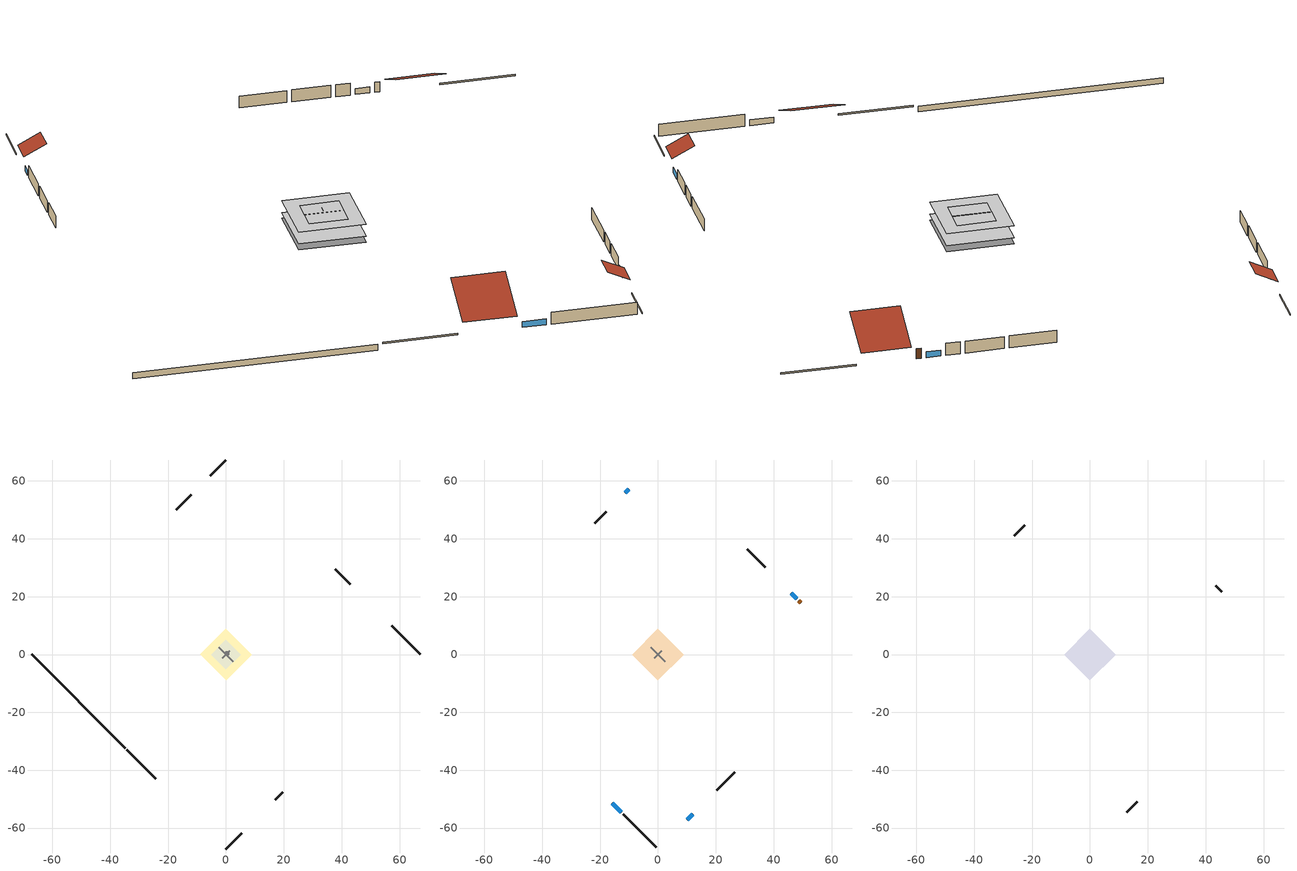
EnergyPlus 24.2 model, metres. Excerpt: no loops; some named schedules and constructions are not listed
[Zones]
crawlspace - vented
 floor foundation (Slab2 construction): -8.88,0 0,8.88 8.88,0 0,-8.88 z-0.91
 wall outside (RimJoist1 construction): -34.26,-32.99 -24.32,-42.92 z0.3:0.61
 wall outside (RimJoist2 construction): 0,67.24 -5.52,61.72 z0.3:0.61
 wall outside (RimJoist3 construction): 67.24,0 57.31,9.94 z0.3:0.61
 wall outside (RimJoist4 construction): 0,-67.24 5.52,-61.72 z0.3:0.61
 wall foundation (FoundationWall1 construction): -67.24,0 -34.91,-32.33 z-0.91:0.3
furnace airloop ret air zone
 floor adiabatic (AdiabaticConst): 0,0 0,1 1,1 1,0 z0
 wall adiabatic (AdiabaticConst): 0,1 0,0 1,0 1,1 0,1 z0:1
 ceiling adiabatic (AdiabaticConst): 1,0 1,1 0,1 0,0 z1
garage
 floor foundation (Slab1 construction): -5.17,0 0,5.17 5.17,0 0,-5.17 z0
 wall outside (Wall1 construction): -12.03,55.22 -17.2,50.04 z0.3:2.74
 wall outside (Wall12 construction): 17.02,-50.22 19.61,-47.64 z0.3:2.74
 wall outside (Wall2 construction): 42.89,24.35 37.72,29.52 z0.3:2.74
 wall to conditioned space (Wall5 construction Reversed): -2.59,2.59 2.59,-2.59 z0.3:2.74
 wall to conditioned space (Wall6 construction Reversed): -1.29,-1.29 1.29,1.29 z0.3:2.74
conditioned space
 floor to crawlspace - vented (Floor2 construction): -8.88,0 0,8.88 8.88,0 0,-8.88 z0.3
 wall outside (AdiabaticWallConstruction 1): 49.35,17.89 48.71,18.54 z0.3:2.34
 wall outside (AdiabaticWallConstruction): -15.83,-51.42 -12.65,-54.59 / 48.05,19.19 46.15,21.09 z0.3:1.49; -10.18,57.06 -11.37,55.87 z0.3:1.43; 10.18,-57.06 11.99,-55.25 z0.3:1.46
 wall outside (Wall3 construction): -12,-55.25 -0.66,-66.59 z0.3:2.74
 wall outside (Wall4 construction): -17.86,49.39 -21.88,45.36 z0.3:2.74
 wall outside (Wall7 construction): 37.06,30.18 30.82,36.42 z0.3:2.74
 wall outside (Wall8 construction): 20.26,-46.98 26.56,-40.68 z0.3:2.74
 window (WindowConstruction): -15.83,-51.42 -12.65,-54.59 z0.3:1.49
 window (WindowConstruction 1): -10.18,57.06 -11.37,55.87 z0.3:1.43
 window (WindowConstruction 2): 48.05,19.19 46.15,21.09 z0.3:1.49
 window (WindowConstruction 3): 10.18,-57.06 11.99,-55.25 z0.3:1.46
 door (Door): 49.35,17.89 48.71,18.54 z0.3:2.34
attic - vented
 floor to garage (Floor1 construction): -5.17,0 0,5.17 5.17,0 0,-5.17 z2.74
 floor to conditioned space (Floor3 construction Reversed): -8.88,0 0,8.88 8.88,0 0,-8.88 z2.74
 wall outside (Wall10 construction): 12.65,-54.6 16.36,-50.88 z0.3:2.74
 wall outside (Wall11 construction): 45.49,21.75 43.55,23.69 z0.3:2.74
 wall outside (Wall9 construction): -22.53,44.71 -26.25,40.99 z0.3:2.74
 roof outside (Roof1 construction): -16.48,-50.76,2.74 -10.06,-44.34,7.29 -17.24,-37.16,7.29 -23.66,-43.58,2.74
 roof outside (Roof2 construction): -9.52,57.72,2.74 -6.53,54.72,4.86 -3.18,58.07,4.86 -6.17,61.07,2.74
 roof outside (Roof3 construction): 9.52,-57.72,2.74 6.53,-54.72,4.86 3.18,-58.07,4.86 6.17,-61.07,2.74
 roof outside (Roof4 construction): 50.01,17.23,2.74 44.07,11.29,6.94 50.71,4.65,6.94 56.65,10.59,2.74
[Material] Roughness=Rough; Thermal Absorptance=0.9
Name | Thickness {m} | Conductivity {W/m-K} | Density {kg/m3} | Specific Heat {J/kg-K} | Solar Absorptance | Visible Absorptance
ceiling loosefill ins | 0.254 | 0.0480833 | 16.02 | 1046.75 | 0.7 | 0.7
ceiling stud and cavity 1 | 0.1397 | 0.104117 | 65.682 | 1177.47 | 0.7 | 0.7
floor covering | 0.0127 | 0.0433444 | 54.468 | 1339.84 | 0.6 | 0.6
floor rigid ins | 0.051816 | 0.029427 | 32.04 | 1214.23 | 0.7 | 0.7
floor stud and cavity | 0.1397 | 0.0972396 | 92.3553 | 1139.71 | 0.7 | 0.7
gypsum board | 0.0127 | 0.160291 | 801 | 837.4 | 0.6 | 0.6
osb sheathing 0.5 in. 2; osb sheathing 0.5 in. 3 | 0.0127 | 0.115458 | 512.64 | 1214.23 | 0.7 | 0.7
osb sheathing 0.75 in. | 0.01905 | 0.115458 | 512.64 | 1214.23 | 0.7 | 0.7
wall stud and cavity 2 | 0.1397 | 0.0937203 | 139.0536 | 1170.24 | 0.7 | 0.7
[Construction]
Floor2 construction Reversed: floor covering, osb sheathing 0.75 in., floor rigid ins, floor stud and cavity
Floor3 construction: ceiling loosefill ins, ceiling stud and cavity 1, gypsum board
Wall5 construction: osb sheathing 0.5 in. 2, wall stud and cavity 2, gypsum board
Wall6 construction: osb sheathing 0.5 in. 3, wall stud and cavity 2, gypsum board
[EnergyManagementSystem:Subroutine]
furnace_airloop_0_duct_subroutine: Set AH_MFR = furnace_airloop_AH_MFR / 1; If AH_MFR > 0; Set AH_Tout = furnace_airloop_AH_Tout; Set AH_Wout = furnace_airloop_AH_Wout; Set RA_T = furnace_airloop_RA_T; Set RA_W = furnace_airloop_Ra_W; Set Fan_RTF = furnace_airloop_Fan_RTF; Set DZ_T = furnace_airloop_0_DZ_T; Set DZ_W = furnace_airloop_0_DZ_W; Set AH_VFR = furnace_airloop_AH_VFR / 1; Set h_SA = (@HFnTdbW AH_Tout AH_Wout); Set h_RA = (@HFnTdbW RA_T RA_W); Set h_fg = (@HfgAirFnWTdb AH_Wout AH_Tout); Set h_DZ = (@HFnTdbW DZ_T DZ_W); Set air_cp = 1006.0; Set f_sup = 0.067; Set f_ret = 0.033; Set sup_lk_mfr = f_sup * AH_MFR; Set ret_lk_mfr = f_ret * AH_MFR; Set SupTotLkToCond = sup_lk_mfr*(h_RA - h_SA); Set SupLatLkToCond = sup_lk_mfr*h_fg*(RA_W-AH_Wout); Set SupSensLkToCond = SupTotLkToCond-SupLatLkToCond; Set supply_ua = 42.206; Set eTm = 0-((Fan_RTF/(AH_MFR*air_cp))*supply_ua); Set t_sup = DZ_T+((AH_Tout-DZ_T)*(@Exp eTm)); Set SupCondToCond = AH_MFR*air_cp*(t_sup-AH_Tout); Set SupCondToDZ = 0-SupCondToCond; Set return_ua = 6.398; Set eTm = 0-((Fan_RTF/(AH_MFR*air_cp))*return_ua); Set t_ret = DZ_T+((RA_T-DZ_T)*(@Exp eTm)); Set RetCondToRP = AH_MFR*air_cp*(t_ret-RA_T); Set RetCondToDZ = 0-RetCondToRP; Set RetLatLkToRP = 0; Set RetSensLkToRP = ret_lk_mfr*air_cp*(DZ_T-RA_T); Set SupTotLkToDZ = sup_lk_mfr*(h_SA-h_DZ); Set SupLatLkToDZ = sup_lk_mfr*h_fg*(AH_Wout-DZ_W); Set SupSensLkToDZ = SupTotLkToDZ-SupLatLkToDZ; Set FracOutsideToCond = 1.0; Set FracOutsideToDZ = 0.0; Set FracCondToOutside = 0.0; Set FracDZToOutside = 1.0; Set FracDZToCond = 0.0; Set FracCondToDZ = 0.0; Set lk_imbal_vfr = @ABS(f_sup - f_ret) * AH_VFR; Set ImbalLkCondToDZ = lk_imbal_vfr * FracCondToDZ; Set ImbalLkDZToCond = lk_imbal_vfr * FracDZToCond; Set ImbalLkOutsideToCond = lk_imbal_vfr * FracOutsideToCond; Set ImbalLkOutsideToDZ = lk_imbal_vfr * FracOutsideToDZ; Set ImbalLkCondToOutside = lk_imbal_vfr * FracCondToOutside; Set ImbalLkDZToOutside = lk_imbal_vfr * FracDZToOutside; Else; Set SupLatLkToCond = 0; Set SupSensLkToCond = 0; Set SupCondToCond = 0; Set RetCondToRP = 0; Set RetLatLkToRP = 0; Set RetSensLkToRP = 0; Set RetCondToDZ = 0; Set SupCondToDZ = 0; Set SupLatLkToDZ = 0; Set SupSensLkToDZ = 0; Set ImbalLkCondToDZ = 0; Set ImbalLkDZToCond = 0; Set ImbalLkOutsideToCond = 0; Set ImbalLkOutsideToDZ = 0; Set ImbalLkCondToOutside = 0; Set ImbalLkDZToOutside = 0; EndIf; Set furnace_airloop_0_SupLatLkToCond = SupLatLkToCond; Set furnace_airloop_0_SupSensLkToCond = SupSensLkToCond; Set furnace_airloop_0_SupCondToLv = SupCondToCond; Set furnace_airloop_0_RetCondToRP = RetCondToRP; Set furnace_airloop_0_RetLatLkToRP = RetLatLkToRP; Set furnace_airloop_0_RetSensLkToRP = RetSensLkToRP; Set furnace_airloop_0_RetCondToDZ = RetCondToDZ; Set furnace_airloop_0_SupCondToDZ = SupCondToDZ; Set furnace_airloop_0_SupLatLkToDZ = SupLatLkToDZ; Set furnace_airloop_0_SupSensLkToDZ = SupSensLkToDZ; Set furnace_airloop_0_ZoneMixCondToDZ = ImbalLkCondToDZ; Set furnace_airloop_0_ZoneMixDZToCond = ImbalLkDZToCond; Set furnace_airloop_0_DuctImbalLkSupFanEquivCond = ImbalLkCondToOutside; Set furnace_airloop_0_DuctImbalLkExhFanEquivCond = ImbalLkOutsideToCond; Set furnace_airloop_0_DuctImbalLkSupFanEquivDZ = ImbalLkDZToOutside; Set furnace_airloop_0_DuctImbalLkExhFanEquivDZ = ImbalLkOutsideToDZ
[EnergyManagementSystem:ProgramCallingManager]
total_airflows_program_calling_manager: EndOfZoneTimestepAfterZoneReporting; total_airflows_program
total_loads_program_calling_manager: EndOfZoneTimestepAfterZoneReporting; total_loads_program
unmet_hours_program_calling_manager: EndOfZoneTimestepBeforeZoneReporting; unmet_hours_program
water_heater_hpwh_EC_adj_ProgramManager: EndOfSystemTimestepBeforeHVACReporting; water_heater_hpwh_EC_adj
water_heater_ProgramManager: InsideHVACSystemIterationLoop; water_heater_Control; water_heater_InletAir
[EnergyManagementSystem:OutputVariable]
Name | EMS Variable | Type of Data in Variable | Update Frequency | EMS Program or Subroutine | Units
furnace supply fan disaggregate htg primary | furnace_supply_fan_primary_htg | Summed | SystemTimestep | furnace_supply_fan_disaggregate_program | J
room ac supply fan disaggregate clg | room_ac_supply_fan_clg | Summed | SystemTimestep | room_ac_supply_fan_disaggregate_program | J
loads_htg_tot_peakload_outvar; loads_htg_tot_annual_outvar; loads_htg_tot_timeseries_outvar | loads_htg_tot | Summed | ZoneTimestep | total_loads_program | J
loads_clg_tot_peakload_outvar; loads_clg_tot_annual_outvar; loads_clg_tot_timeseries_outvar | loads_clg_tot | Summed | ZoneTimestep | total_loads_program | J
htg_unmet_hours_annual_outvar; htg_unmet_hours_timeseries_outvar | htg_unmet_hours | Summed | ZoneTimestep | unmet_hours_program | hr
clg_unmet_hours_annual_outvar; clg_unmet_hours_timeseries_outvar | clg_unmet_hours | Summed | ZoneTimestep | unmet_hours_program | hr
loads_htg_roofs_annual_outvar; loads_htg_roofs_timeseries_outvar | loads_htg_roofs | Summed | ZoneTimestep | component_loads_program | J
loads_htg_ceilings_annual_outvar; loads_htg_ceilings_timeseries_outvar | loads_htg_ceilings | Summed | ZoneTimestep | component_loads_program | J
loads_htg_walls_annual_outvar; loads_htg_walls_timeseries_outvar | loads_htg_walls | Summed | ZoneTimestep | component_loads_program | J
loads_htg_rim_joists_annual_outvar; loads_htg_rim_joists_timeseries_outvar | loads_htg_rim_joists | Summed | ZoneTimestep | component_loads_program | J
loads_htg_foundation_walls_annual_outvar; loads_htg_foundation_walls_timeseries_outvar | loads_htg_foundation_walls | Summed | ZoneTimestep | component_loads_program | J
loads_htg_doors_annual_outvar; loads_htg_doors_timeseries_outvar | loads_htg_doors | Summed | ZoneTimestep | component_loads_program | J
loads_htg_windows_conduction_annual_outvar; loads_htg_windows_conduction_timeseries_outvar | loads_htg_windows_conduction | Summed | ZoneTimestep | component_loads_program | J
loads_htg_windows_solar_annual_outvar; loads_htg_windows_solar_timeseries_outvar | loads_htg_windows_solar | Summed | ZoneTimestep | component_loads_program | J
loads_htg_skylights_conduction_annual_outvar; loads_htg_skylights_conduction_timeseries_outvar | loads_htg_skylights_conduction | Summed | ZoneTimestep | component_loads_program | J
loads_htg_skylights_solar_annual_outvar; loads_htg_skylights_solar_timeseries_outvar | loads_htg_skylights_solar | Summed | ZoneTimestep | component_loads_program | J
loads_htg_floors_annual_outvar; loads_htg_floors_timeseries_outvar | loads_htg_floors | Summed | ZoneTimestep | component_loads_program | J
loads_htg_slabs_annual_outvar; loads_htg_slabs_timeseries_outvar | loads_htg_slabs | Summed | ZoneTimestep | component_loads_program | J
loads_htg_internal_mass_annual_outvar; loads_htg_internal_mass_timeseries_outvar | loads_htg_internal_mass | Summed | ZoneTimestep | component_loads_program | J
loads_htg_infil_annual_outvar; loads_htg_infil_timeseries_outvar | loads_htg_infil | Summed | ZoneTimestep | component_loads_program | J
loads_htg_natvent_annual_outvar; loads_htg_natvent_timeseries_outvar | loads_htg_natvent | Summed | ZoneTimestep | component_loads_program | J
loads_htg_mechvent_annual_outvar; loads_htg_mechvent_timeseries_outvar | loads_htg_mechvent | Summed | ZoneTimestep | component_loads_program | J
loads_htg_whf_annual_outvar; loads_htg_whf_timeseries_outvar | loads_htg_whf | Summed | ZoneTimestep | component_loads_program | J
loads_htg_ducts_annual_outvar; loads_htg_ducts_timeseries_outvar | loads_htg_ducts | Summed | ZoneTimestep | component_loads_program | J
loads_htg_intgains_annual_outvar; loads_htg_intgains_timeseries_outvar | loads_htg_intgains | Summed | ZoneTimestep | component_loads_program | J
loads_htg_lighting_annual_outvar; loads_htg_lighting_timeseries_outvar | loads_htg_lighting | Summed | ZoneTimestep | component_loads_program | J
loads_clg_roofs_annual_outvar; loads_clg_roofs_timeseries_outvar | loads_clg_roofs | Summed | ZoneTimestep | component_loads_program | J
loads_clg_ceilings_annual_outvar; loads_clg_ceilings_timeseries_outvar | loads_clg_ceilings | Summed | ZoneTimestep | component_loads_program | J
loads_clg_walls_annual_outvar; loads_clg_walls_timeseries_outvar | loads_clg_walls | Summed | ZoneTimestep | component_loads_program | J
loads_clg_rim_joists_annual_outvar; loads_clg_rim_joists_timeseries_outvar | loads_clg_rim_joists | Summed | ZoneTimestep | component_loads_program | J
loads_clg_foundation_walls_annual_outvar; loads_clg_foundation_walls_timeseries_outvar | loads_clg_foundation_walls | Summed | ZoneTimestep | component_loads_program | J
loads_clg_doors_annual_outvar; loads_clg_doors_timeseries_outvar | loads_clg_doors | Summed | ZoneTimestep | component_loads_program | J
loads_clg_windows_conduction_annual_outvar; loads_clg_windows_conduction_timeseries_outvar | loads_clg_windows_conduction | Summed | ZoneTimestep | component_loads_program | J
loads_clg_windows_solar_annual_outvar; loads_clg_windows_solar_timeseries_outvar | loads_clg_windows_solar | Summed | ZoneTimestep | component_loads_program | J
loads_clg_skylights_conduction_annual_outvar; loads_clg_skylights_conduction_timeseries_outvar | loads_clg_skylights_conduction | Summed | ZoneTimestep | component_loads_program | J
loads_clg_skylights_solar_annual_outvar; loads_clg_skylights_solar_timeseries_outvar | loads_clg_skylights_solar | Summed | ZoneTimestep | component_loads_program | J
loads_clg_floors_annual_outvar; loads_clg_floors_timeseries_outvar | loads_clg_floors | Summed | ZoneTimestep | component_loads_program | J
loads_clg_slabs_annual_outvar; loads_clg_slabs_timeseries_outvar | loads_clg_slabs | Summed | ZoneTimestep | component_loads_program | J
loads_clg_internal_mass_annual_outvar; loads_clg_internal_mass_timeseries_outvar | loads_clg_internal_mass | Summed | ZoneTimestep | component_loads_program | J
loads_clg_infil_annual_outvar; loads_clg_infil_timeseries_outvar | loads_clg_infil | Summed | ZoneTimestep | component_loads_program | J
loads_clg_natvent_annual_outvar; loads_clg_natvent_timeseries_outvar | loads_clg_natvent | Summed | ZoneTimestep | component_loads_program | J
loads_clg_mechvent_annual_outvar; loads_clg_mechvent_timeseries_outvar | loads_clg_mechvent | Summed | ZoneTimestep | component_loads_program | J
loads_clg_whf_annual_outvar; loads_clg_whf_timeseries_outvar | loads_clg_whf | Summed | ZoneTimestep | component_loads_program | J
loads_clg_ducts_annual_outvar; loads_clg_ducts_timeseries_outvar | loads_clg_ducts | Summed | ZoneTimestep | component_loads_program | J
loads_clg_intgains_annual_outvar; loads_clg_intgains_timeseries_outvar | loads_clg_intgains | Summed | ZoneTimestep | component_loads_program | J
loads_clg_lighting_annual_outvar; loads_clg_lighting_timeseries_outvar | loads_clg_lighting | Summed | ZoneTimestep | component_loads_program | J
total_infil_flow_rate_timeseries_outvar | total_infil_flow_rate | Averaged | ZoneTimestep | total_airflows_program | m^3/s
total_mechvent_flow_rate_timeseries_outvar | total_mechvent_flow_rate | Averaged | ZoneTimestep | total_airflows_program | m^3/s
total_natvent_flow_rate_timeseries_outvar | total_natvent_flow_rate | Averaged | ZoneTimestep | total_airflows_program | m^3/s
total_whf_flow_rate_timeseries_outvar | total_whf_flow_rate | Averaged | ZoneTimestep | total_airflows_program | m^3/s
[Schedule:Day:Interval]
trans schedule winter=0.85 summer=0.7 day; trans schedule winter=0.85 summer=0.7 day 2: No, 24:00, 0.85
trans schedule winter=0.85 summer=0.7 day 1: No, 24:00, 0.7
trans schedule winter=0.85 summer=0.7 default day; mech vent bath fan 0 schedule default day; mech vent range fan 0 schedule default day; general water use schedule default day; misc grill schedule default day; freezer schedule default day; cooling season schedule day; cooling season schedule day 2; cooling season schedule default day; exterior lighting schedule default day; natural vent schedule default day: No, 24:00, 0
mech vent bath fan 0 schedule day: No, 07:00, 0, 08:00, 1, 24:00, 0
mech vent range fan 0 schedule day: No, 15:00, 0, 16:00, 1, 24:00, 0
general water use schedule day: No, 01:00, 0.315068, 03:00, 0.287671, 04:00, 0.342466, 05:00, 0.369863, 06:00, 0.520548, 07:00, 0.60274, 08:00, 0.534247, 10:00, 0.506849, 11:00, 0.465753, 14:00, 0.479452, 15:00, 0.534247, 16:00, 0.589041, 17:00, 0.69863, 18:00, 0.876712, 19:00, 0.890411, 20:00, 0.986301, 21:00, 1, 22:00, 0.863014, 23:00, 0.616438, 24:00, 0.465753
misc grill schedule day: No, 01:00, 0.0248447, 03:00, 0.00621118, 04:00, 0.0124224, 05:00, 0.0434783, 06:00, 0.0745342, 07:00, 0.180124, 08:00, 0.285714, 09:00, 0.273292, 10:00, 0.254658, 11:00, 0.273292, 12:00, 0.285714, 13:00, 0.26087, 14:00, 0.236025, 15:00, 0.304348, 16:00, 0.36646, 17:00, 0.68323, 18:00, 1, 19:00, 0.714286, 20:00, 0.434783, 21:00, 0.273292, 22:00, 0.118012, 23:00, 0.0807453, 24:00, 0.0434783
freezer schedule day; freezer schedule day 6: No, 01:00, 0.610949, 02:00, 0.595675, 03:00, 0.580401, 04:00, 0.565128, 06:00, 0.549854, 07:00, 0.580401, 08:00, 0.610949, 10:00, 0.626223, 12:00, 0.610949, 15:00, 0.641496, 16:00, 0.626223, 17:00, 0.672044, 18:00, 0.733139, 19:00, 0.763686, 20:00, 0.733139, 21:00, 0.717865, 22:00, 0.702591, 23:00, 0.672044, 24:00, 0.626223
freezer schedule day 1: No, 01:00, 0.609489, 02:00, 0.594252, 03:00, 0.579015, 04:00, 0.563777, 06:00, 0.54854, 07:00, 0.579015, 08:00, 0.609489, 10:00, 0.624726, 12:00, 0.609489, 15:00, 0.639964, 16:00, 0.624726, 17:00, 0.670438, 18:00, 0.731387, 19:00, 0.761861, 20:00, 0.731387, 21:00, 0.71615, 22:00, 0.700912, 23:00, 0.670438, 24:00, 0.624726
freezer schedule day 2: No, 01:00, 0.791241, 02:00, 0.77146, 03:00, 0.751679, 04:00, 0.731898, 06:00, 0.712117, 07:00, 0.751679, 08:00, 0.791241, 10:00, 0.811022, 12:00, 0.791241, 15:00, 0.830803, 16:00, 0.811022, 17:00, 0.870365, 18:00, 0.949489, 19:00, 0.989051, 20:00, 0.949489, 21:00, 0.929708, 22:00, 0.909927, 23:00, 0.870365, 24:00, 0.811022
freezer schedule day 3: No, 01:00, 0.8, 02:00, 0.78, 03:00, 0.76, 04:00, 0.74, 06:00, 0.72, 07:00, 0.76, 08:00, 0.8, 10:00, 0.82, 12:00, 0.8, 15:00, 0.84, 16:00, 0.82, 17:00, 0.88, 18:00, 0.96, 19:00, 1, 20:00, 0.96, 21:00, 0.94, 22:00, 0.92, 23:00, 0.88, 24:00, 0.82
freezer schedule day 4: No, 01:00, 0.679562, 02:00, 0.662573, 03:00, 0.645584, 04:00, 0.628595, 06:00, 0.611606, 07:00, 0.645584, 08:00, 0.679562, 10:00, 0.696551, 12:00, 0.679562, 15:00, 0.71354, 16:00, 0.696551, 17:00, 0.747518, 18:00, 0.815474, 19:00, 0.849453, 20:00, 0.815474, 21:00, 0.798485, 22:00, 0.781496, 23:00, 0.747518, 24:00, 0.696551
freezer schedule day 5: No, 01:00, 0.675182, 02:00, 0.658303, 03:00, 0.641423, 04:00, 0.624544, 06:00, 0.607664, 07:00, 0.641423, 08:00, 0.675182, 10:00, 0.692062, 12:00, 0.675182, 15:00, 0.708942, 16:00, 0.692062, 17:00, 0.742701, 18:00, 0.810219, 19:00, 0.843978, 20:00, 0.810219, 21:00, 0.793339, 22:00, 0.77646, 23:00, 0.742701, 24:00, 0.692062
cooling season schedule day 1; natural vent schedule day: No, 24:00, 1
exterior lighting schedule day: No, 01:00, 0.566667, 03:00, 0.524167, 05:00, 0.495833, 06:00, 0.5525, 07:00, 0.623333, 08:00, 0.580833, 09:00, 0.439167, 10:00, 0.354167, 12:00, 0.34, 13:00, 0.354167, 14:00, 0.396667, 15:00, 0.425, 16:00, 0.495833, 17:00, 0.623333, 18:00, 0.793333, 19:00, 0.906667, 20:00, 0.963333, 21:00, 0.991667, 22:00, 0.920833, 23:00, 0.793333, 24:00, 0.665833
exterior lighting schedule day 1: No, 01:00, 0.528571, 03:00, 0.488929, 05:00, 0.4625, 06:00, 0.515357, 07:00, 0.581429, 08:00, 0.541786, 09:00, 0.409643, 10:00, 0.330357, 12:00, 0.317143, 13:00, 0.330357, 14:00, 0.37, 15:00, 0.396429, 16:00, 0.4625, 17:00, 0.581429, 18:00, 0.74, 19:00, 0.845714, 20:00, 0.898571, 21:00, 0.925, 22:00, 0.858929, 23:00, 0.74, 24:00, 0.621071
exterior lighting schedule day 10: No, 01:00, 0.552381, 03:00, 0.510952, 05:00, 0.483333, 06:00, 0.538571, 07:00, 0.607619, 08:00, 0.56619, 09:00, 0.428095, 10:00, 0.345238, 12:00, 0.331429, 13:00, 0.345238, 14:00, 0.386667, 15:00, 0.414286, 16:00, 0.483333, 17:00, 0.607619, 18:00, 0.773333, 19:00, 0.88381, 20:00, 0.939048, 21:00, 0.966667, 22:00, 0.897619, 23:00, 0.773333, 24:00, 0.649048
exterior lighting schedule day 11: No, 01:00, 0.571429, 03:00, 0.528571, 05:00, 0.5, 06:00, 0.557143, 07:00, 0.628571, 08:00, 0.585714, 09:00, 0.442857, 10:00, 0.357143, 12:00, 0.342857, 13:00, 0.357143, 14:00, 0.4, 15:00, 0.428571, 16:00, 0.5, 17:00, 0.628571, 18:00, 0.8, 19:00, 0.914286, 20:00, 0.971429, 21:00, 1, 22:00, 0.928571, 23:00, 0.8, 24:00, 0.671429
exterior lighting schedule day 2: No, 01:00, 0.485714, 03:00, 0.449286, 05:00, 0.425, 06:00, 0.473571, 07:00, 0.534286, 08:00, 0.497857, 09:00, 0.376429, 10:00, 0.303571, 12:00, 0.291429, 13:00, 0.303571, 14:00, 0.34, 15:00, 0.364286, 16:00, 0.425, 17:00, 0.534286, 18:00, 0.68, 19:00, 0.777143, 20:00, 0.825714, 21:00, 0.85, 22:00, 0.789286, 23:00, 0.68, 24:00, 0.570714
exterior lighting schedule day 3: No, 01:00, 0.442857, 03:00, 0.409643, 05:00, 0.3875, 06:00, 0.431786, 07:00, 0.487143, 08:00, 0.453929, 09:00, 0.343214, 10:00, 0.276786, 12:00, 0.265714, 13:00, 0.276786, 14:00, 0.31, 15:00, 0.332143, 16:00, 0.3875, 17:00, 0.487143, 18:00, 0.62, 19:00, 0.708571, 20:00, 0.752857, 21:00, 0.775, 22:00, 0.719643, 23:00, 0.62, 24:00, 0.520357
exterior lighting schedule day 4: No, 01:00, 0.4, 03:00, 0.37, 05:00, 0.35, 06:00, 0.39, 07:00, 0.44, 08:00, 0.41, 09:00, 0.31, 10:00, 0.25, 12:00, 0.24, 13:00, 0.25, 14:00, 0.28, 15:00, 0.3, 16:00, 0.35, 17:00, 0.44, 18:00, 0.56, 19:00, 0.64, 20:00, 0.68, 21:00, 0.7, 22:00, 0.65, 23:00, 0.56, 24:00, 0.47
exterior lighting schedule day 5: No, 01:00, 0.380952, 03:00, 0.352381, 05:00, 0.333333, 06:00, 0.371429, 07:00, 0.419048, 08:00, 0.390476, 09:00, 0.295238, 10:00, 0.238095, 12:00, 0.228571, 13:00, 0.238095, 14:00, 0.266667, 15:00, 0.285714, 16:00, 0.333333, 17:00, 0.419048, 18:00, 0.533333, 19:00, 0.609524, 20:00, 0.647619, 21:00, 0.666667, 22:00, 0.619048, 23:00, 0.533333, 24:00, 0.447619
exterior lighting schedule day 6: No, 01:00, 0.390476, 03:00, 0.36119, 05:00, 0.341667, 06:00, 0.380714, 07:00, 0.429524, 08:00, 0.400238, 09:00, 0.302619, 10:00, 0.244048, 12:00, 0.234286, 13:00, 0.244048, 14:00, 0.273333, 15:00, 0.292857, 16:00, 0.341667, 17:00, 0.429524, 18:00, 0.546667, 19:00, 0.624762, 20:00, 0.66381, 21:00, 0.683333, 22:00, 0.634524, 23:00, 0.546667, 24:00, 0.45881
exterior lighting schedule day 7: No, 01:00, 0.419048, 03:00, 0.387619, 05:00, 0.366667, 06:00, 0.408571, 07:00, 0.460952, 08:00, 0.429524, 09:00, 0.324762, 10:00, 0.261905, 12:00, 0.251429, 13:00, 0.261905, 14:00, 0.293333, 15:00, 0.314286, 16:00, 0.366667, 17:00, 0.460952, 18:00, 0.586667, 19:00, 0.670476, 20:00, 0.712381, 21:00, 0.733333, 22:00, 0.680952, 23:00, 0.586667, 24:00, 0.492381
exterior lighting schedule day 8: No, 01:00, 0.466667, 03:00, 0.431667, 05:00, 0.408333, 06:00, 0.455, 07:00, 0.513333, 08:00, 0.478333, 09:00, 0.361667, 10:00, 0.291667, 12:00, 0.28, 13:00, 0.291667, 14:00, 0.326667, 15:00, 0.35, 16:00, 0.408333, 17:00, 0.513333, 18:00, 0.653333, 19:00, 0.746667, 20:00, 0.793333, 21:00, 0.816667, 22:00, 0.758333, 23:00, 0.653333, 24:00, 0.548333
exterior lighting schedule day 9: No, 01:00, 0.509524, 03:00, 0.47131, 05:00, 0.445833, 06:00, 0.496786, 07:00, 0.560476, 08:00, 0.522262, 09:00, 0.394881, 10:00, 0.318452, 12:00, 0.305714, 13:00, 0.318452, 14:00, 0.356667, 15:00, 0.382143, 16:00, 0.445833, 17:00, 0.560476, 18:00, 0.713333, 19:00, 0.815238, 20:00, 0.86619, 21:00, 0.891667, 22:00, 0.827976, 23:00, 0.713333, 24:00, 0.59869
[Schedule:Week:Daily]
cooling season schedule Week Rule - Jan1-May26: cooling season schedule day, cooling season schedule day, cooling season schedule day, cooling season schedule day, cooling season schedule day, cooling season schedule day, cooling season schedule day, cooling season schedule default day, cooling season schedule default day, cooling season schedule default day, cooling season schedule default day, cooling season schedule default day
cooling season schedule Week Rule - May27-Jun2: cooling season schedule day, cooling season schedule day, cooling season schedule day, cooling season schedule day, cooling season schedule day, cooling season schedule day 1, cooling season schedule day 1, cooling season schedule default day, cooling season schedule default day, cooling season schedule default day, cooling season schedule default day, cooling season schedule default day
cooling season schedule Week Rule - Jun3-Sep29: cooling season schedule day 1, cooling season schedule day 1, cooling season schedule day 1, cooling season schedule day 1, cooling season schedule day 1, cooling season schedule day 1, cooling season schedule day 1, cooling season schedule default day, cooling season schedule default day, cooling season schedule default day, cooling season schedule default day, cooling season schedule default day
cooling season schedule Week Rule - Sep30-Oct6: cooling season schedule day 1, cooling season schedule day 2, cooling season schedule day 2, cooling season schedule day 2, cooling season schedule day 2, cooling season schedule day 2, cooling season schedule day 2, cooling season schedule default day, cooling season schedule default day, cooling season schedule default day, cooling season schedule default day, cooling season schedule default day
cooling season schedule Week Rule - Oct7-Dec31: cooling season schedule day 2, cooling season schedule day 2, cooling season schedule day 2, cooling season schedule day 2, cooling season schedule day 2, cooling season schedule day 2, cooling season schedule day 2, cooling season schedule default day, cooling season schedule default day, cooling season schedule default day, cooling season schedule default day, cooling season schedule default day
exterior lighting schedule Week Rule - Nov4-Nov24: exterior lighting schedule day 10, exterior lighting schedule day 10, exterior lighting schedule day 10, exterior lighting schedule day 10, exterior lighting schedule day 10, exterior lighting schedule day 10, exterior lighting schedule day 10, exterior lighting schedule default day, exterior lighting schedule default day, exterior lighting schedule default day, exterior lighting schedule default day, exterior lighting schedule default day
exterior lighting schedule Week Rule - Nov25-Dec1: exterior lighting schedule day 10, exterior lighting schedule day 10, exterior lighting schedule day 10, exterior lighting schedule day 10, exterior lighting schedule day 10, exterior lighting schedule day 10, exterior lighting schedule day 11, exterior lighting schedule default day, exterior lighting schedule default day, exterior lighting schedule default day, exterior lighting schedule default day, exterior lighting schedule default day
exterior lighting schedule Week Rule - Dec2-Dec31: exterior lighting schedule day 11, exterior lighting schedule day 11, exterior lighting schedule day 11, exterior lighting schedule day 11, exterior lighting schedule day 11, exterior lighting schedule day 11, exterior lighting schedule day 11, exterior lighting schedule default day, exterior lighting schedule default day, exterior lighting schedule default day, exterior lighting schedule default day, exterior lighting schedule default day
natural vent schedule Week Rule - Jan1-Jan6: natural vent schedule day, natural vent schedule day, natural vent schedule default day, natural vent schedule day, natural vent schedule default day, natural vent schedule day, natural vent schedule default day, natural vent schedule default day, natural vent schedule default day, natural vent schedule default day, natural vent schedule default day, natural vent schedule default day
natural vent schedule Week Rule - Jan7-Dec31: natural vent schedule default day, natural vent schedule day, natural vent schedule default day, natural vent schedule day, natural vent schedule default day, natural vent schedule day, natural vent schedule default day, natural vent schedule default day, natural vent schedule default day, natural vent schedule default day, natural vent schedule default day, natural vent schedule default day
[Schedule:Year]
cooling season schedule: cooling season schedule Week Rule - Jan1-May26, 1, 1, 5, 26, cooling season schedule Week Rule - May27-Jun2, 5, 27, 6, 2, cooling season schedule Week Rule - Jun3-Sep29, 6, 3, 9, 29, cooling season schedule Week Rule - Sep30-Oct6, 9, 30, 10, 6, cooling season schedule Week Rule - Oct7-Dec31, 10, 7, 12, 31
natural vent schedule: natural vent schedule Week Rule - Jan1-Jan6, 1, 1, 1, 6, natural vent schedule Week Rule - Jan7-Dec31, 1, 7, 12, 31
[Schedule:File]
hot_water_dishwasher: File=in.schedules.csv; Column Number=7; Rows to Skip at Top=1; Number of Hours of Data=8760; Column Separator=Comma; Interpolate to Timestep=Yes; Minutes per Item=15; Adjust Schedule for Daylight Savings=Yes
